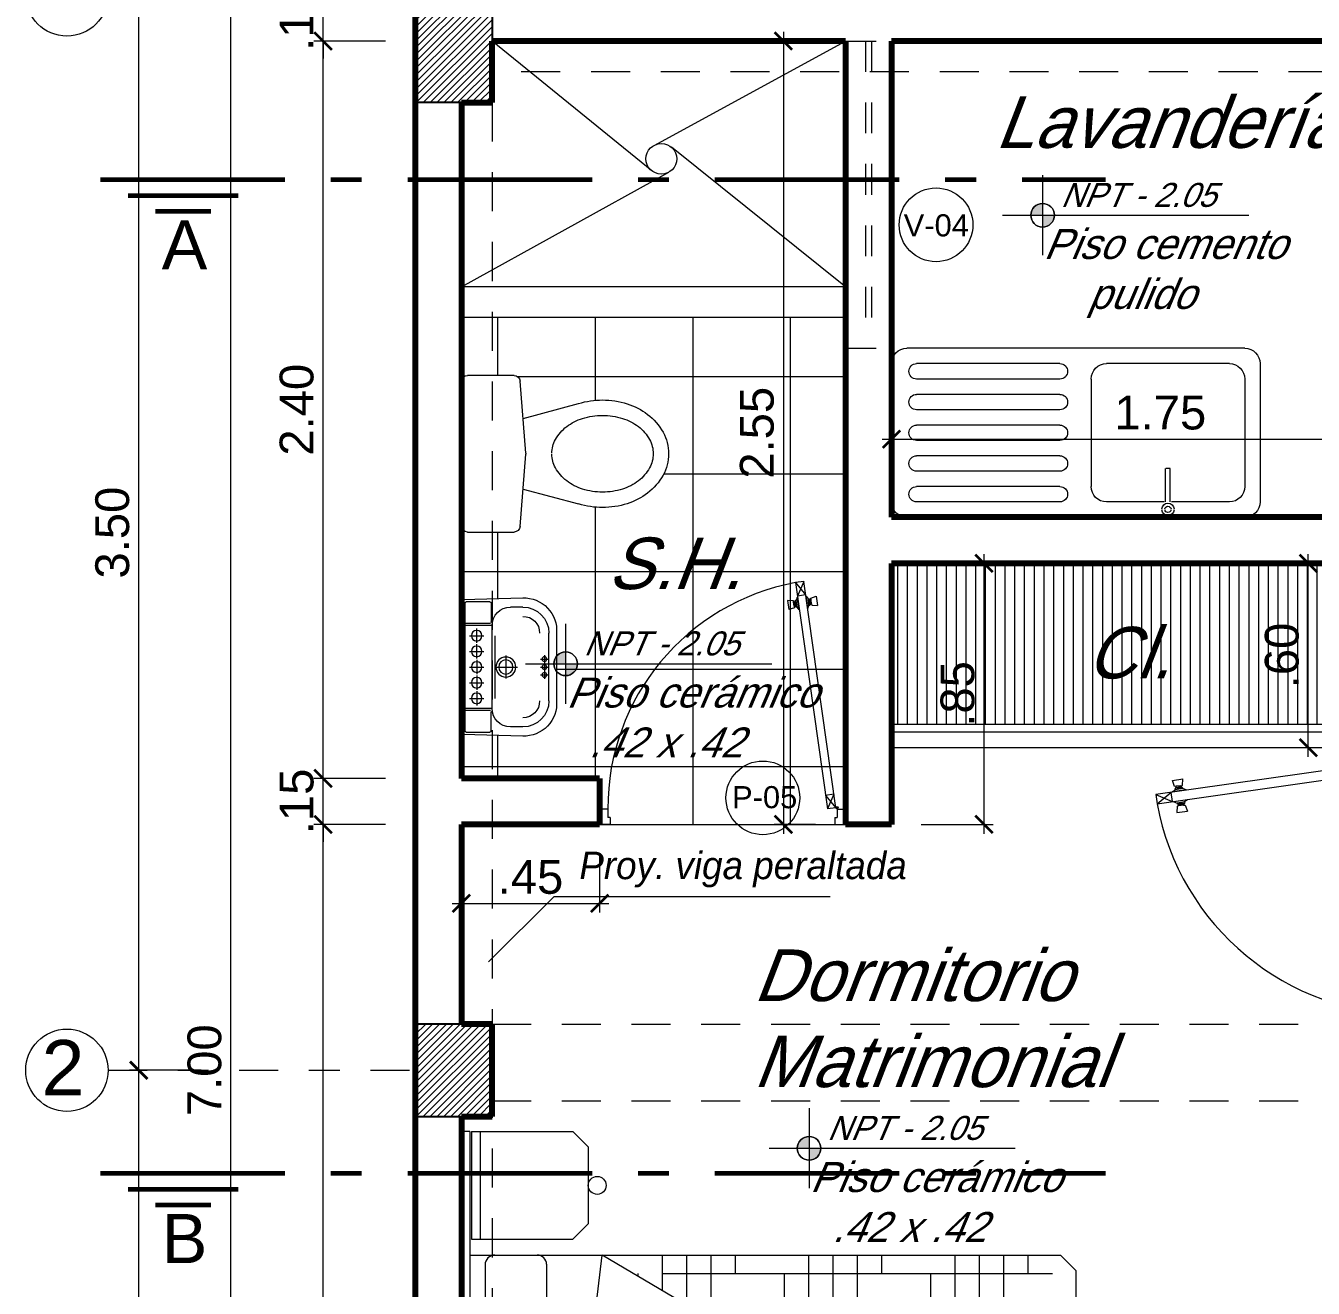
# Model space of a CAD drawing. Header units: millimetres. Extents: x 3779 to 7711, y 1445 to 3132.
# Drawn here: x 3876.235 to 3880.425, y 1483.75 to 1487.859 of the extents above; entities that cross this region are included whole.
import ezdxf

# ---------------------------------------------------------------- set-up
doc = ezdxf.new("R2010")
doc.units = ezdxf.units.MM
doc.header["$PDMODE"] = 3
for name, pattern in [('ACAD_ISO10W100', [18.5, 12, -3, 0.5, -3]), ('CENTER2', [1.125, 0.75, -0.125, 0.125, -0.125]), ('DASHDOTX2', [50.8, 25.4, -12.7, 0, -12.7]), ('HIDDEN', [9.525, 6.35, -3.175])]:
    doc.linetypes.add(name, pattern=pattern)
for name, color, linetype, lineweight in [('cotas', 7, 'Continuous', 5), ('EJES', 20, 'DASHDOTX2', 9), ('LINEA-DE-CORTE', 6, 'ACAD_ISO10W100', 60), ('MOBILIARIOS', 151, 'Continuous', 5), ('PERSONA', 7, 'Continuous', 9), ('pluma 0.0', 33, 'Continuous', 0), ('pluma 1', 1, 'Continuous', 9), ('pluma 1.5', 14, 'Continuous', 15), ('pluma 2.5', 30, 'Continuous', 25), ('pluma 8', 98, 'Continuous', 80), ('proyecciones', 32, 'HIDDEN', 9), ('PUERTAS', 33, 'Continuous', 9), ('SANITARIOS', 40, 'Continuous', 9), ('TEXTO', 7, 'Continuous', 9), ('TEXTURAS', 35, 'Continuous', 5)]:
    doc.layers.add(name, color=color, linetype=linetype, lineweight=lineweight)
doc.styles.add('nombreambiente', font='stylu.ttf', dxfattribs={"oblique": 20})
doc.styles.get("Standard").update_dxf_attribs({"font": 'arial.ttf'})
doc.styles.add('TIMES', font='arial.ttf', dxfattribs={"height": 0.11})
doc.dimstyles.new('julio', dxfattribs={"dimtxt": 0.11, "dimasz": 0.057, "dimexe": 0.03, "dimexo": 0.097, "dimgap": 0.0295, "dimtad": 1, "dimzin": 4, "dimdsep": 46, "dimtxsty": 'TIMES', "dimblk": 'ARCHTICK', "dimcen": 0, "dimdle": 0.03, "dimclrd": 256, "dimclre": 256, "dimclrt": 256, "dimadec": 0, "dimazin": 0, "dimtfac": 1, "dimtix": 1, "dimtmove": 2, "dimatfit": 2, "dimldrblk": 'ARCHTICK', "dimfxl": 1, "dimtolj": 1, "dimtzin": 0, "dimlwd": 5, "dimlwe": 5, "dimarcsym": 0})
pattern_1 = [(45, (23.639096, -57.590765), (-0.01122532015, 0.01122532015), [])]

# ---------------------------------------------------------------- blocks, each defined once
blk = doc.blocks.new('DFGDSG')
at = {"layer": 'SANITARIOS'}
for p, q in [((653.507, 206.6328), (654.607, 206.6328)), ((653.457, 206.5828), (653.457, 206.1328)), ((653.557, 206.5828), (653.957, 206.5828)), ((654.1085, 206.5828), (654.5752, 206.5828)), ((654.657, 206.5828), (654.657, 206.1328)), ((653.507, 206.5328), (653.507, 206.1828)), ((654.007, 206.5328), (654.007, 206.1828)), ((654.1085, 206.5328), (654.5752, 206.5328)), ((654.1085, 206.4828), (654.5752, 206.4828)), ((654.1085, 206.4328), (654.5752, 206.4328)), ((654.1085, 206.3828), (654.5752, 206.3828)), ((654.1085, 206.3328), (654.5752, 206.3328)), ((654.1085, 206.2828), (654.5752, 206.2828)), ((653.7493, 206.1328), (653.7494, 206.2417)), ((653.7494, 206.2417), (653.764, 206.2417)), ((653.7646, 206.1328), (653.7646, 206.2417)), ((654.1085, 206.2328), (654.5752, 206.2328)), ((654.1085, 206.1828), (654.5752, 206.1828)), ((653.557, 206.1328), (653.7451, 206.1328)), ((653.7689, 206.1328), (653.957, 206.1328)), ((654.1085, 206.1328), (654.5752, 206.1328)), ((653.507, 206.0828), (654.607, 206.0828))]:
    blk.add_line(p, q, dxfattribs=at)
for centre, radius, start, end in [((653.507, 206.5828), 0.05, 90, 180), ((654.607, 206.5828), 0.05, 360, 90), ((653.557, 206.5328), 0.05, 90, 180), ((653.957, 206.5328), 0.05, 0, 90), ((654.1085, 206.5578), 0.025, 90, 270), ((654.5752, 206.5578), 0.025, 270, 90), ((654.1085, 206.4578), 0.025, 90, 270), ((654.5752, 206.4578), 0.025, 270, 90), ((654.1085, 206.3578), 0.025, 90, 270), ((654.5752, 206.3578), 0.025, 270, 90), ((654.1085, 206.2578), 0.025, 90, 270), ((654.5752, 206.2578), 0.025, 270, 90), ((653.557, 206.1828), 0.05, 180, 270), ((653.957, 206.1828), 0.05, 270, 0), ((654.1085, 206.1578), 0.025, 90, 270), ((654.5752, 206.1578), 0.025, 270, 90), ((653.507, 206.1328), 0.05, 180, 270), ((653.757, 206.1085), 0.0201, 3.7916, 176.2084), ((653.757, 206.1085), 0.0201, 183.7916, 356.2084), ((653.757, 206.1085), 0.0101, 7.5683, 172.4317), ((653.757, 206.1085), 0.0101, 187.5683, 352.4317), ((654.607, 206.1328), 0.05, 270, 360)]:
    blk.add_arc(centre, radius, start, end, dxfattribs=at)
blk = doc.blocks.new('khjkhjk')
at = {"layer": 'SANITARIOS'}
for p, q in [((987.6691, 424.6484), (987.8206, 424.6484)), ((987.6491, 424.1584), (987.6491, 424.6284)), ((987.8405, 424.6299), (987.8589, 424.3949)), ((987.85, 424.5084), (988.0309, 424.5568)), ((987.8589, 424.3918), (987.8405, 424.1568)), ((987.85, 424.2783), (988.0309, 424.2299)), ((987.8206, 424.1384), (987.6691, 424.1384))]:
    blk.add_line(p, q, dxfattribs=at)
for centre, radius, start, end in [((987.6691, 424.6284), 0.02, 90, 180), ((987.8206, 424.6284), 0.02, 4.4846, 90), ((988.1086, 424.3013), 0.2671, 90, 106.9016), ((988.1086, 424.3013), 0.2671, 72.5782, 90), ((988.1228, 424.3465), 0.2197, 52.8533, 72.5782), ((988.1445, 424.3751), 0.1837, 28.6682, 52.8533), ((988.0727, 424.3751), 0.1337, 127.1467, 151.3318), ((988.0944, 424.3465), 0.1697, 107.4218, 127.1467), ((988.1086, 424.3013), 0.2171, 90, 107.4218), ((988.1086, 424.3013), 0.2171, 72.5782, 90), ((988.1228, 424.3465), 0.1697, 52.8533, 72.5782), ((988.1445, 424.3751), 0.1337, 28.6682, 52.8533), ((988.0393, 424.3934), 0.0958, 151.3318, 179.1537), ((988.1778, 424.3934), 0.0958, 360, 28.6682), ((988.1778, 424.3934), 0.1458, 360, 28.6682), ((987.839, 424.3934), 0.02, 355.5154, 4.4846), ((988.1778, 424.3934), 0.0958, 331.3318, 0), ((988.1778, 424.3934), 0.1458, 331.3318, 0), ((988.0393, 424.3934), 0.0958, 180.8463, 208.6682), ((988.0727, 424.4116), 0.1337, 208.6682, 232.8533), ((988.1445, 424.4116), 0.1337, 307.1467, 331.3318), ((988.1445, 424.4116), 0.1837, 307.1467, 331.3318), ((988.0944, 424.4403), 0.1697, 232.8533, 252.5782), ((988.1086, 424.4855), 0.2171, 252.5782, 270), ((988.1086, 424.4855), 0.2171, 270, 287.4218), ((988.1228, 424.4403), 0.1697, 287.4218, 307.1467), ((988.1086, 424.4855), 0.2671, 253.0984, 270), ((988.1086, 424.4855), 0.2671, 270, 287.4218), ((988.1228, 424.4403), 0.2197, 287.4218, 307.1467), ((987.6691, 424.1584), 0.02, 180, 270), ((987.8206, 424.1584), 0.02, 270, 355.5154)]:
    blk.add_arc(centre, radius, start, end, dxfattribs=at)
blk = doc.blocks.new('lavavo 3')
at = {"layer": 'SANITARIOS'}
for p, q in [((1138.5237, 375.7609), (1138.5237, 375.8379)), ((1138.9437, 375.8419), (1138.5277, 375.8419)), ((1138.5937, 375.7584), (1138.5937, 375.8419)), ((1138.6007, 375.7539), (1138.6007, 375.8419)), ((1138.8707, 375.7539), (1138.8707, 375.8419)), ((1138.8777, 375.7584), (1138.8777, 375.8419)), ((1138.9477, 375.8379), (1138.9477, 375.7609)), ((1138.5277, 375.7569), (1138.5887, 375.7569)), ((1138.5907, 375.7539), (1138.5907, 375.7549)), ((1138.8707, 375.7539), (1138.6007, 375.7539)), ((1138.8377, 375.7439), (1138.6337, 375.7439)), ((1138.8807, 375.753), (1138.8807, 375.7549)), ((1138.9437, 375.7569), (1138.8827, 375.7569)), ((1138.5407, 375.6539), (1138.5407, 375.6939)), ((1138.9307, 375.6539), (1138.9307, 375.6939)), ((1138.8457, 375.5689), (1138.6257, 375.5689))]:
    blk.add_line(p, q, dxfattribs=at)
at = {"layer": 'SANITARIOS', "color": 4, "linetype": 'CENTER2', "ltscale": 0.04}
for p, q in [((1138.6337, 375.8269), (1138.6337, 375.7809)), ((1138.6847, 375.8269), (1138.6847, 375.7809)), ((1138.7357, 375.8269), (1138.7357, 375.7809)), ((1138.7867, 375.8269), (1138.7867, 375.7809)), ((1138.8377, 375.8269), (1138.8377, 375.7809)), ((1138.6567, 375.8039), (1138.6107, 375.8039)), ((1138.7077, 375.8039), (1138.6617, 375.8039)), ((1138.7127, 375.8039), (1138.7587, 375.8039)), ((1138.7637, 375.8039), (1138.8097, 375.8039)), ((1138.8147, 375.8039), (1138.8607, 375.8039)), ((1138.6982, 375.7089), (1138.7732, 375.7089))]:
    blk.add_line(p, q, dxfattribs=at)
at = {"layer": 'SANITARIOS', "color": 4}
blk.add_line((1138.7357, 375.7464), (1138.7357, 375.6714), dxfattribs=at)
at = {"layer": 'SANITARIOS', "color": 4, "linetype": 'CENTER2', "ltscale": 0.02}
for p, q in [((1138.6972, 375.5834), (1138.7227, 375.5834)), ((1138.7099, 375.5961), (1138.7099, 375.5706)), ((1138.7229, 375.5834), (1138.7484, 375.5834)), ((1138.7357, 375.5961), (1138.7357, 375.5706)), ((1138.7487, 375.5834), (1138.7742, 375.5834)), ((1138.7614, 375.5961), (1138.7614, 375.5706))]:
    blk.add_line(p, q, dxfattribs=at)
at = {"layer": 'SANITARIOS'}
blk.add_lwpolyline([(1138.5157, 375.8489), (1138.5107, 375.6539, 0.445971), (1138.6257, 375.5439), (1138.8457, 375.5439, 0.445971), (1138.9607, 375.6539), (1138.9557, 375.8489, 0.414214), (1138.9507, 375.8539), (1138.5207, 375.8539, 0.414214)], format="xyb", close=True, dxfattribs=at)
for centre, radius in [((1138.6337, 375.8039), 0.0173), ((1138.6847, 375.8039), 0.0173), ((1138.7357, 375.8039), 0.0173), ((1138.7867, 375.8039), 0.0173), ((1138.8377, 375.8039), 0.0173), ((1138.7357, 375.7089), 0.0325), ((1138.7357, 375.7089), 0.0232), ((1138.7099, 375.5834), 0.00775), ((1138.7357, 375.5834), 0.00775), ((1138.7614, 375.5834), 0.00775)]:
    blk.add_circle(centre, radius, dxfattribs=at)
for centre, radius, start, end in [((1138.5277, 375.8379), 0.004, 90, 180), ((1138.9437, 375.8379), 0.004, 360, 90), ((1138.5277, 375.7609), 0.004, 180, 270), ((1138.6007, 375.6939), 0.06, 90, 180), ((1138.5887, 375.7549), 0.002, 0, 90), ((1138.8707, 375.6939), 0.06, 0, 90), ((1138.8827, 375.7549), 0.002, 90, 180), ((1138.9437, 375.7609), 0.004, 270, 0), ((1138.6257, 375.6539), 0.085, 180, 270), ((1138.6257, 375.6539), 0.055, 180, 270), ((1138.8457, 375.6539), 0.085, 270, 0), ((1138.8457, 375.6539), 0.055, 270, 0)]:
    blk.add_arc(centre, radius, start, end, dxfattribs=at)
blk = doc.blocks.new('eqwqewr')
at = {"layer": 'PUERTAS'}
for p, q in [((0.1178, 0.7625, 4483.175), (0.0879, 0.7582, 4483.175)), ((0.0879, 0.7582, 4483.175), (0.2051, -0.0706, 4483.175)), ((0.235, -0.0663, 4483.175), (0.1178, 0.7625, 4483.175)), ((0.1248, 0.713, 4483.175), (0.0949, 0.7087, 4483.175)), ((0.0589, 0.6934, 4483.175), (0.0637, 0.6595, 4483.175)), ((0.0799, 0.6922, 4483.175), (0.0589, 0.6934, 4483.175)), ((0.0806, 0.6868, 4483.175), (0.0799, 0.6922, 4483.175)), ((0.084, 0.6873, 4483.175), (0.0806, 0.6868, 4483.175)), ((0.0828, 0.6718, 4483.175), (0.0806, 0.6868, 4483.175)), ((0.0862, 0.6723, 4483.175), (0.0828, 0.6718, 4483.175)), ((0.0828, 0.6718, 4483.175), (0.0835, 0.6664, 4483.175)), ((0.0871, 0.6898, 4483.175), (0.0837, 0.6893, 4483.175)), ((0.084, 0.6873, 4483.175), (0.0837, 0.6893, 4483.175)), ((0.0862, 0.6723, 4483.175), (0.084, 0.6873, 4483.175)), ((0.0862, 0.6723, 4483.175), (0.0864, 0.6703, 4483.175)), ((0.0898, 0.6708, 4483.175), (0.0864, 0.6703, 4483.175)), ((0.0902, 0.693, 4483.175), (0.0868, 0.6925, 4483.175)), ((0.0871, 0.6898, 4483.175), (0.0868, 0.6925, 4483.175)), ((0.0898, 0.6708, 4483.175), (0.0871, 0.6898, 4483.175)), ((0.0898, 0.6708, 4483.175), (0.0902, 0.6681, 4483.175)), ((0.0942, 0.704, 4483.175), (0.0902, 0.693, 4483.175)), ((0.0936, 0.6685, 4483.175), (0.0902, 0.693, 4483.175)), ((0.0955, 0.7042, 4483.175), (0.0942, 0.704, 4483.175)), ((0.1005, 0.6591, 4483.175), (0.0942, 0.704, 4483.175)), ((0.0987, 0.6817, 4483.175), (0.0987, 0.6817, 4483.175)), ((0.0987, 0.6817, 4483.175), (0.0987, 0.6817, 4483.175)), ((0.1254, 0.7084, 4483.175), (0.1268, 0.7086, 4483.175)), ((0.1331, 0.6637, 4483.175), (0.1268, 0.7086, 4483.175)), ((0.1268, 0.7086, 4483.175), (0.1336, 0.6992, 4483.175)), ((0.1331, 0.6637, 4483.175), (0.1371, 0.6747, 4483.175)), ((0.1336, 0.6992, 4483.175), (0.137, 0.6996, 4483.175)), ((0.1371, 0.6747, 4483.175), (0.1336, 0.6992, 4483.175)), ((0.1374, 0.6969, 4483.175), (0.137, 0.6996, 4483.175)), ((0.1371, 0.6747, 4483.175), (0.1405, 0.6752, 4483.175)), ((0.1374, 0.6969, 4483.175), (0.1408, 0.6974, 4483.175)), ((0.1401, 0.6779, 4483.175), (0.1374, 0.6969, 4483.175)), ((0.1401, 0.6779, 4483.175), (0.1435, 0.6784, 4483.175)), ((0.1401, 0.6779, 4483.175), (0.1405, 0.6752, 4483.175)), ((0.1411, 0.6954, 4483.175), (0.1408, 0.6974, 4483.175)), ((0.1411, 0.6954, 4483.175), (0.1445, 0.6958, 4483.175)), ((0.1432, 0.6804, 4483.175), (0.1411, 0.6954, 4483.175)), ((0.1432, 0.6804, 4483.175), (0.1466, 0.6809, 4483.175)), ((0.1432, 0.6804, 4483.175), (0.1435, 0.6784, 4483.175)), ((0.1437, 0.7013, 4483.175), (0.1635, 0.7082, 4483.175)), ((0.1445, 0.6958, 4483.175), (0.1437, 0.7013, 4483.175)), ((0.1466, 0.6809, 4483.175), (0.1445, 0.6958, 4483.175)), ((0.1466, 0.6809, 4483.175), (0.1474, 0.6755, 4483.175)), ((0.1474, 0.6755, 4483.175), (0.1684, 0.6743, 4483.175)), ((0.1635, 0.7082, 4483.175), (0.1684, 0.6743, 4483.175)), ((0.0835, 0.6664, 4483.175), (0.0637, 0.6595, 4483.175)), ((0.0936, 0.6685, 4483.175), (0.0902, 0.6681, 4483.175)), ((0.1005, 0.6591, 4483.175), (0.0936, 0.6685, 4483.175)), ((0.1019, 0.6593, 4483.175), (0.1005, 0.6591, 4483.175)), ((0.1318, 0.6635, 4483.175), (0.1331, 0.6637, 4483.175)), ((0.228, -0.0168, 4483.175), (0.1981, -0.021, 4483.175)), ((-0.5995, -0.0707, 4483.175), (-0.6297, -0.0707, 4483.175)), ((-0.6297, -0.0707, 4483.175), (-0.6297, -0.1273, 4483.175)), ((-0.5995, -0.0707, 4483.175), (-0.5995, -0.1019, 4483.175)), ((0.235, -0.0663, 4483.175), (0.2051, -0.0706, 4483.175)), ((0.2401, -0.0707, 4483.175), (0.2401, -0.1019, 4483.175)), ((0.2401, -0.0707, 4483.175), (0.2703, -0.0707, 4483.175)), ((0.2401, -0.0707, 4483.175), (0.2401, -0.1019, 4483.175)), ((0.2703, -0.0707, 4483.175), (0.2703, -0.1273, 4483.175)), ((-0.5909, -0.1019, 4483.175), (-0.5995, -0.1019, 4483.175)), ((-0.5909, -0.1019, 4483.175), (-0.5909, -0.1273, 4483.175)), ((0.2315, -0.1019, 4483.175), (0.2401, -0.1019, 4483.175)), ((0.2315, -0.1019, 4483.175), (0.2315, -0.1273, 4483.175)), ((-0.5909, -0.1273, 4483.175), (-0.6297, -0.1273, 4483.175)), ((0.2315, -0.1273, 4483.175), (0.2703, -0.1273, 4483.175))]:
    blk.add_line(p, q, dxfattribs=at)
for radius in [0.00461, 0.000461]:
    blk.add_circle((0.2397, -0.0661, 4483.175), radius, dxfattribs=at)
at = {"layer": 'TEXTURAS', "linetype": 'Continuous', "extrusion": (-4.60854e-07, -6.59516e-08, 1)}
for p, q in [((0.0879, 0.7582, 4483.175), (0.1248, 0.713, 4483.175)), ((0.1178, 0.7625, 4483.175), (0.0949, 0.7087, 4483.175)), ((0.1981, -0.021, 4483.175), (0.235, -0.0663, 4483.175)), ((0.228, -0.0168, 4483.175), (0.2051, -0.0706, 4483.175))]:
    blk.add_line(p, q, dxfattribs=at)
at = {"layer": 'TEXTURAS'}
blk.add_arc((0.2406, -0.0678, 4483.175), 0.8401, 100.4752, 180.1986, dxfattribs=at)
blk = doc.blocks.new('cama plaza y media')
at = {"layer": 'pluma 0.0'}
h = blk.add_hatch(dxfattribs=at)
h.set_pattern_fill('HOUND', color=256, scale=0.05)
h.set_pattern_definition([(0, (-1398.54301, -856.4955), (0.3175, 0.079375), [1.27, -0.635]), (90, (-1398.54301, -856.4955), (-0.079375, -0.3175), [1.27, -0.635])])
h.paths.add_polyline_path([(589.6573, 323.637), (591.3299, 323.637), (591.3799, 323.687), (591.3799, 325.087), (591.3299, 325.137), (589.8463, 325.137), (589.8463, 325.1324), (590.0716, 324.9989)])
at = {"layer": 'MOBILIARIOS'}
for p, q in [((589.3799, 325.5389), (589.3799, 323.235)), ((589.4073, 325.5389), (589.3799, 325.5389)), ((589.4073, 325.5389), (589.4073, 323.235)), ((589.413, 325.5389), (589.413, 325.1889)), ((589.413, 325.5389), (589.743, 325.5389)), ((589.413, 325.5389), (589.743, 325.5389)), ((589.4408, 325.5389), (589.4408, 325.1889)), ((589.743, 325.5389), (589.793, 325.4889)), ((589.793, 325.4889), (589.793, 325.2389)), ((589.793, 325.2389), (589.743, 325.1889)), ((589.413, 325.1889), (589.743, 325.1889)), ((589.4073, 325.137), (589.8385, 325.137)), ((589.4893, 325.137), (589.6273, 325.137)), ((589.6573, 323.637), (589.8385, 325.137)), ((589.8385, 325.137), (591.3299, 325.137)), ((590.0716, 324.9989), (589.8385, 325.137)), ((591.3299, 325.137), (591.3799, 325.087)), ((589.4573, 325.105), (589.4573, 323.6668)), ((589.6573, 325.107), (589.6573, 323.667)), ((591.3799, 325.087), (591.3799, 323.687)), ((589.6573, 323.637), (590.0716, 324.9989)), ((591.3799, 323.687), (591.3299, 323.637)), ((589.4073, 323.637), (589.6573, 323.637)), ((589.4872, 323.637), (589.6273, 323.637)), ((591.3299, 323.637), (589.6573, 323.637)), ((589.413, 323.235), (589.413, 323.585)), ((589.413, 323.585), (589.743, 323.585)), ((589.4408, 323.235), (589.4408, 323.585)), ((589.793, 323.535), (589.743, 323.585)), ((589.793, 323.285), (589.793, 323.535)), ((589.743, 323.235), (589.793, 323.285)), ((589.4073, 323.235), (589.3799, 323.235)), ((589.413, 323.235), (589.743, 323.235)), ((589.413, 323.235), (589.743, 323.235))]:
    blk.add_line(p, q, dxfattribs=at)
for centre in [(589.8222, 325.3639), (589.8222, 323.41)]:
    blk.add_circle(centre, 0.0292, dxfattribs=at)
for centre, radius, start, end in [((589.4893, 325.105), 0.032, 90.0001, 180.0001), ((589.6273, 325.107), 0.03, 360, 90), ((589.4873, 323.667), 0.03, 180.3714, 269.8873), ((589.6273, 323.667), 0.03, 270, 0)]:
    blk.add_arc(centre, radius, start, end, dxfattribs=at)
blk = doc.blocks.new('iiuyu')
at = {"layer": 'pluma 1', "ltscale": 0.3}
h = blk.add_hatch(color=256, dxfattribs=at)
h.paths.add_polyline_path([(1118.6362, 393.0279, 0.414214), (1118.5977, 392.9893), (1118.6362, 392.9893)])
h.paths.add_polyline_path([(1118.6747, 392.9893), (1118.6362, 392.9893), (1118.6362, 392.9508, 0.414214)])
for p, q in [((1118.6362, 393.1195), (1118.6362, 392.8592)), ((1118.506, 392.9893), (1119.307, 392.9893))]:
    blk.add_line(p, q, dxfattribs=at)
blk.add_circle((1118.6362, 392.9893), 0.0385, dxfattribs=at)
for start, end in [(0, 180), (180, 0)]:
    blk.add_arc((1118.6362, 392.9893), 0.0385, start, end, dxfattribs=at)
blk = doc.blocks.new('_ArchTick')
at = {"color": 0, "linetype": 'ByBlock', "lineweight": 40, "const_width": 0.15}
blk.add_lwpolyline([(-0.5, -0.5), (0.5, 0.5)], dxfattribs=at)
blk = doc.blocks.new('*D223')
at = {"layer": 'cotas', "lineweight": 5, "transparency": 16777216}
for p, q in [((3877.4056, 1487.9592), (3876.8726, 1487.9592)), ((3876.9026, 1480.9292), (3876.9026, 1487.9892)), ((3877.4056, 1480.9592), (3876.8726, 1480.9592))]:
    blk.add_line(p, q, dxfattribs=at)
at = {"layer": 'Defpoints', "color": 0, "transparency": 16777216}
for p in [(3876.9026, 1487.9592), (3877.5026, 1487.9592), (3877.5026, 1480.9592)]:
    blk.add_point(p, dxfattribs=at)
at = {"layer": 'cotas', "lineweight": 5, "transparency": 16777216, "xscale": 0.057, "yscale": 0.057, "zscale": 0.057}
for p, rotation in [((3876.9026, 1487.9592), 90), ((3876.9026, 1480.9592), 270)]:
    blk.add_blockref('_ArchTick', p, dxfattribs=dict(at, rotation=rotation))
at = {"layer": 'cotas', "transparency": 16777216, "insert": (3876.8169, 1484.4592), "char_height": 0.11, "attachment_point": 5, "rotation": 90, "style": 'TIMES'}
blk.add_mtext('\\A1;7.00', dxfattribs=at)
blk = doc.blocks.new('*D142')
at = {"layer": 'cotas', "lineweight": 5, "transparency": 16777216}
for p, q in [((3877.2026, 1485.3792), (3877.2026, 1487.8392)), ((3877.4056, 1487.8092), (3877.1726, 1487.8092)), ((3877.4056, 1485.4092), (3877.1726, 1485.4092))]:
    blk.add_line(p, q, dxfattribs=at)
at = {"layer": 'Defpoints', "color": 0, "transparency": 16777216}
for p in [(3877.2026, 1487.8092), (3877.5026, 1487.8092), (3877.5026, 1485.4092)]:
    blk.add_point(p, dxfattribs=at)
at = {"layer": 'cotas', "lineweight": 5, "transparency": 16777216, "xscale": 0.057, "yscale": 0.057, "zscale": 0.057}
for p, rotation in [((3877.2026, 1487.8092), 90), ((3877.2026, 1485.4092), 270)]:
    blk.add_blockref('_ArchTick', p, dxfattribs=dict(at, rotation=rotation))
at = {"layer": 'cotas', "transparency": 16777216, "insert": (3877.1169, 1486.6092), "char_height": 0.11, "attachment_point": 5, "rotation": 90, "style": 'TIMES'}
blk.add_mtext('\\A1;2.40', dxfattribs=at)
blk = doc.blocks.new('*D143')
at = {"layer": 'cotas', "lineweight": 5, "transparency": 16777216}
for p, q in [((3877.2026, 1487.9592), (3877.2026, 1488.0162)), ((3877.4056, 1487.9592), (3877.1726, 1487.9592)), ((3877.2026, 1487.8092), (3877.2026, 1487.9592)), ((3877.4056, 1487.8092), (3877.1726, 1487.8092)), ((3877.2026, 1487.8092), (3877.2026, 1487.7522))]:
    blk.add_line(p, q, dxfattribs=at)
at = {"layer": 'Defpoints', "color": 0, "transparency": 16777216}
for p in [(3877.2026, 1487.9592), (3877.5026, 1487.9592), (3877.5026, 1487.8092)]:
    blk.add_point(p, dxfattribs=at)
at = {"layer": 'cotas', "lineweight": 5, "transparency": 16777216, "xscale": 0.057, "yscale": 0.057, "zscale": 0.057}
for p, rotation in [((3877.2026, 1487.9592), 270), ((3877.2026, 1487.8092), 90)]:
    blk.add_blockref('_ArchTick', p, dxfattribs=dict(at, rotation=rotation))
at = {"layer": 'cotas', "transparency": 16777216, "insert": (3877.1169, 1487.8842), "char_height": 0.11, "attachment_point": 5, "rotation": 90, "style": 'TIMES'}
blk.add_mtext('\\A1;.15', dxfattribs=at)
blk = doc.blocks.new('*D144')
at = {"layer": 'cotas', "lineweight": 5, "transparency": 16777216}
for p, q in [((3876.8056, 1487.9592), (3876.5726, 1487.9592)), ((3876.6026, 1484.4292), (3876.6026, 1487.9892)), ((3876.8056, 1484.4592), (3876.5726, 1484.4592))]:
    blk.add_line(p, q, dxfattribs=at)
at = {"layer": 'Defpoints', "color": 0, "transparency": 16777216}
for p in [(3876.6026, 1487.9592), (3876.9026, 1487.9592), (3876.9026, 1484.4592)]:
    blk.add_point(p, dxfattribs=at)
at = {"layer": 'cotas', "lineweight": 5, "transparency": 16777216, "xscale": 0.057, "yscale": 0.057, "zscale": 0.057}
for p, rotation in [((3876.6026, 1487.9592), 90), ((3876.6026, 1484.4592), 270)]:
    blk.add_blockref('_ArchTick', p, dxfattribs=dict(at, rotation=rotation))
at = {"layer": 'cotas', "transparency": 16777216, "insert": (3876.5169, 1486.2092), "char_height": 0.11, "attachment_point": 5, "rotation": 90, "style": 'TIMES'}
blk.add_mtext('\\A1;3.50', dxfattribs=at)
blk = doc.blocks.new('*D175')
at = {"layer": 'cotas', "lineweight": 5, "transparency": 16777216}
for p, q in [((3876.6026, 1481.7042), (3876.6026, 1484.4892)), ((3876.8056, 1484.4592), (3876.5726, 1484.4592)), ((3876.8056, 1481.7342), (3876.5726, 1481.7342))]:
    blk.add_line(p, q, dxfattribs=at)
at = {"layer": 'Defpoints', "color": 0, "transparency": 16777216}
for p in [(3876.6026, 1484.4592), (3876.9026, 1484.4592), (3876.9026, 1481.7342)]:
    blk.add_point(p, dxfattribs=at)
at = {"layer": 'cotas', "lineweight": 5, "transparency": 16777216, "xscale": 0.057, "yscale": 0.057, "zscale": 0.057}
for p, rotation in [((3876.6026, 1484.4592), 90), ((3876.6026, 1481.7342), 270)]:
    blk.add_blockref('_ArchTick', p, dxfattribs=dict(at, rotation=rotation))
at = {"layer": 'cotas', "transparency": 16777216, "insert": (3876.5169, 1483.0967), "char_height": 0.11, "attachment_point": 5, "rotation": 90, "style": 'TIMES'}
blk.add_mtext('\\A1;2.73', dxfattribs=at)
blk = doc.blocks.new('*D177')
at = {"layer": 'cotas', "lineweight": 5, "transparency": 16777216}
for p, q in [((3877.2026, 1481.6792), (3877.2026, 1485.2892)), ((3877.4056, 1485.2592), (3877.1726, 1485.2592)), ((3877.4056, 1481.7092), (3877.1726, 1481.7092))]:
    blk.add_line(p, q, dxfattribs=at)
at = {"layer": 'Defpoints', "color": 0, "transparency": 16777216}
for p in [(3877.2026, 1485.2592), (3877.5026, 1485.2592), (3877.5026, 1481.7092)]:
    blk.add_point(p, dxfattribs=at)
at = {"layer": 'cotas', "lineweight": 5, "transparency": 16777216, "xscale": 0.057, "yscale": 0.057, "zscale": 0.057}
for p, rotation in [((3877.2026, 1485.2592), 90), ((3877.2026, 1481.7092), 270)]:
    blk.add_blockref('_ArchTick', p, dxfattribs=dict(at, rotation=rotation))
at = {"layer": 'cotas', "transparency": 16777216, "insert": (3877.1169, 1483.4842), "char_height": 0.11, "attachment_point": 5, "rotation": 90, "style": 'TIMES'}
blk.add_mtext('\\A1;3.55', dxfattribs=at)
blk = doc.blocks.new('*D141')
at = {"layer": 'cotas', "lineweight": 5, "transparency": 16777216}
for p, q in [((3877.2026, 1485.4092), (3877.2026, 1485.4662)), ((3877.4056, 1485.4092), (3877.1726, 1485.4092)), ((3877.2026, 1485.2592), (3877.2026, 1485.4092)), ((3877.4056, 1485.2592), (3877.1726, 1485.2592)), ((3877.2026, 1485.2592), (3877.2026, 1485.2022))]:
    blk.add_line(p, q, dxfattribs=at)
at = {"layer": 'Defpoints', "color": 0, "transparency": 16777216}
for p in [(3877.2026, 1485.4092), (3877.5026, 1485.4092), (3877.5026, 1485.2592)]:
    blk.add_point(p, dxfattribs=at)
at = {"layer": 'cotas', "lineweight": 5, "transparency": 16777216, "xscale": 0.057, "yscale": 0.057, "zscale": 0.057}
for p, rotation in [((3877.2026, 1485.4092), 270), ((3877.2026, 1485.2592), 90)]:
    blk.add_blockref('_ArchTick', p, dxfattribs=dict(at, rotation=rotation))
at = {"layer": 'cotas', "transparency": 16777216, "insert": (3877.1169, 1485.3342), "char_height": 0.11, "attachment_point": 5, "rotation": 90, "style": 'TIMES'}
blk.add_mtext('\\A1;.15', dxfattribs=at)
blk = doc.blocks.new('*D185')
at = {"layer": 'cotas', "lineweight": 5, "transparency": 16777216}
for p, q in [((3878.7007, 1487.8392), (3878.7007, 1485.2292)), ((3878.8056, 1487.8092), (3878.6707, 1487.8092)), ((3878.8056, 1485.2592), (3878.6707, 1485.2592))]:
    blk.add_line(p, q, dxfattribs=at)
at = {"layer": 'Defpoints', "color": 0, "transparency": 16777216}
for p in [(3878.9026, 1487.8092), (3878.7007, 1485.2592), (3878.9026, 1485.2592)]:
    blk.add_point(p, dxfattribs=at)
at = {"layer": 'cotas', "lineweight": 5, "transparency": 16777216, "xscale": 0.057, "yscale": 0.057, "zscale": 0.057}
for p, rotation in [((3878.7007, 1487.8092), 90), ((3878.7007, 1485.2592), 270)]:
    blk.add_blockref('_ArchTick', p, dxfattribs=dict(at, rotation=rotation))
at = {"layer": 'cotas', "transparency": 16777216, "insert": (3878.615, 1486.5342), "char_height": 0.11, "attachment_point": 5, "rotation": 90, "style": 'TIMES'}
blk.add_mtext('\\A1;2.55', dxfattribs=at)
blk = doc.blocks.new('*D186')
at = {"layer": 'cotas', "lineweight": 5, "transparency": 16777216}
for p, q in [((3877.6526, 1485.1622), (3877.6526, 1484.9723)), ((3878.1026, 1485.1622), (3878.1026, 1484.9723)), ((3877.6226, 1485.0023), (3878.1326, 1485.0023))]:
    blk.add_line(p, q, dxfattribs=at)
at = {"layer": 'Defpoints', "color": 0, "transparency": 16777216}
for p in [(3877.6526, 1485.2592), (3878.1026, 1485.2592), (3878.1026, 1485.0023)]:
    blk.add_point(p, dxfattribs=at)
at = {"layer": 'cotas', "lineweight": 5, "transparency": 16777216, "xscale": 0.057, "yscale": 0.057, "zscale": 0.057, "rotation": 180}
blk.add_blockref('_ArchTick', (3877.6526, 1485.0023), dxfattribs=at)
at = {"layer": 'cotas', "lineweight": 5, "transparency": 16777216, "xscale": 0.057, "yscale": 0.057, "zscale": 0.057}
blk.add_blockref('_ArchTick', (3878.1026, 1485.0023), dxfattribs=at)
at = {"layer": 'cotas', "transparency": 16777216, "insert": (3877.8776, 1485.0878), "char_height": 0.11, "attachment_point": 5, "style": 'TIMES'}
blk.add_mtext('\\A1;.45', dxfattribs=at)
blk = doc.blocks.new('*D187')
at = {"layer": 'cotas', "lineweight": 5, "transparency": 16777216}
for p, q in [((3879.1496, 1486.1092), (3879.3838, 1486.1092)), ((3879.3538, 1485.2292), (3879.3538, 1486.1392)), ((3879.1496, 1485.2592), (3879.3838, 1485.2592))]:
    blk.add_line(p, q, dxfattribs=at)
at = {"layer": 'Defpoints', "color": 0, "transparency": 16777216}
for p in [(3879.0526, 1486.1092), (3879.3538, 1486.1092), (3879.0526, 1485.2592)]:
    blk.add_point(p, dxfattribs=at)
at = {"layer": 'cotas', "lineweight": 5, "transparency": 16777216, "xscale": 0.057, "yscale": 0.057, "zscale": 0.057}
for p, rotation in [((3879.3538, 1486.1092), 90), ((3879.3538, 1485.2592), 270)]:
    blk.add_blockref('_ArchTick', p, dxfattribs=dict(at, rotation=rotation))
at = {"layer": 'cotas', "transparency": 16777216, "insert": (3879.2681, 1485.6842), "char_height": 0.11, "attachment_point": 5, "rotation": 90, "style": 'TIMES'}
blk.add_mtext('\\A1;.85', dxfattribs=at)
blk = doc.blocks.new('*D188')
at = {"layer": 'cotas', "lineweight": 5, "transparency": 16777216}
for p, q in [((3879.0526, 1486.3562), (3879.0526, 1486.5435)), ((3880.8026, 1486.3562), (3880.8026, 1486.5435)), ((3879.0226, 1486.5135), (3880.8326, 1486.5135))]:
    blk.add_line(p, q, dxfattribs=at)
at = {"layer": 'Defpoints', "color": 0, "transparency": 16777216}
for p in [(3880.8026, 1486.5135), (3879.0526, 1486.2592), (3880.8026, 1486.2592)]:
    blk.add_point(p, dxfattribs=at)
at = {"layer": 'cotas', "lineweight": 5, "transparency": 16777216, "xscale": 0.057, "yscale": 0.057, "zscale": 0.057, "rotation": 180}
blk.add_blockref('_ArchTick', (3879.0526, 1486.5135), dxfattribs=at)
at = {"layer": 'cotas', "lineweight": 5, "transparency": 16777216, "xscale": 0.057, "yscale": 0.057, "zscale": 0.057}
blk.add_blockref('_ArchTick', (3880.8026, 1486.5135), dxfattribs=at)
at = {"layer": 'cotas', "transparency": 16777216, "insert": (3879.9276, 1486.5992), "char_height": 0.11, "attachment_point": 5, "style": 'TIMES'}
blk.add_mtext('\\A1;1.75', dxfattribs=at)
blk = doc.blocks.new('*D189')
at = {"layer": 'cotas', "lineweight": 5, "transparency": 16777216}
for p, q in [((3880.5556, 1486.1092), (3880.3793, 1486.1092)), ((3880.4093, 1485.4792), (3880.4093, 1486.1392)), ((3880.5556, 1485.5092), (3880.3793, 1485.5092))]:
    blk.add_line(p, q, dxfattribs=at)
at = {"layer": 'Defpoints', "color": 0, "transparency": 16777216}
for p in [(3880.4093, 1486.1092), (3880.6526, 1486.1092), (3880.6526, 1485.5092)]:
    blk.add_point(p, dxfattribs=at)
at = {"layer": 'cotas', "lineweight": 5, "transparency": 16777216, "xscale": 0.057, "yscale": 0.057, "zscale": 0.057}
for p, rotation in [((3880.4093, 1486.1092), 90), ((3880.4093, 1485.5092), 270)]:
    blk.add_blockref('_ArchTick', p, dxfattribs=dict(at, rotation=rotation))
at = {"layer": 'cotas', "transparency": 16777216, "insert": (3880.3236, 1485.8092), "char_height": 0.11, "attachment_point": 5, "rotation": 90, "style": 'TIMES'}
blk.add_mtext('\\A1;.60', dxfattribs=at)

msp = doc.modelspace()

# ---------------------------------------------------------------- hatches: boundary and pattern name
at = {"layer": 'TEXTURAS'}
h = msp.add_hatch(dxfattribs=at)
h.set_pattern_fill('LINE', color=256, scale=0.005, angle=45)
h.set_pattern_definition(pattern_1)
h.paths.add_polyline_path([(3877.7526, 1487.8092), (3877.7526, 1487.9592), (3877.5026, 1487.9592), (3877.5026, 1487.6092), (3877.7526, 1487.6092)])
h = msp.add_hatch(dxfattribs=at)
h.set_pattern_fill('NET', color=256, scale=0.1)
h.set_pattern_definition([(0, (23.6391, -46.80767), (0, 0.3175), []), (90, (23.6391, -46.80767), (-0.3175, 2e-17), [])])
h.paths.add_polyline_path([(3878.9026, 1486.9092), (3877.6526, 1486.9092), (3877.6526, 1486.7009, -0.414214), (3877.6726, 1486.7209), (3877.8241, 1486.7209, -0.39147), (3877.844, 1486.7025), (3877.8535, 1486.581), (3878.0344, 1486.6294, -0.073881), (3878.1121, 1486.6409, -0.076164), (3878.192, 1486.6287, -0.086279), (3878.2589, 1486.5942, -0.105921), (3878.3092, 1486.5358, -0.125745), (3878.3271, 1486.4659, -0.125745), (3878.3092, 1486.396, -0.105921), (3878.2589, 1486.3377, -0.086279), (3878.192, 1486.3032, -0.076164), (3878.1121, 1486.2909, -0.073881), (3878.0344, 1486.3025), (3877.8535, 1486.3509), (3877.844, 1486.2294, -0.39147), (3877.8241, 1486.2109), (3877.6726, 1486.2109, -0.414214), (3877.6526, 1486.2309), (3877.6526, 1485.9867, -0.399275), (3877.6573, 1485.9917), (3877.8526, 1485.9967, -0.445971), (3877.9626, 1485.8817), (3877.9626, 1485.6617, -0.442532), (3877.8538, 1485.5467), (3877.6526, 1485.5519), (3877.6526, 1485.4092), (3878.1026, 1485.4092), (3878.1026, 1485.2592), (3878.9026, 1485.2592)])
h = msp.add_hatch(dxfattribs=at)
h.set_pattern_fill('LINE', color=256, scale=0.01, angle=90)
h.set_pattern_definition([(90, (23.639096, -46.807674), (-0.03175, 2e-18), [])])
h.paths.add_polyline_path([(3880.6526, 1485.5842), (3880.6526, 1486.1092), (3879.0526, 1486.1092), (3879.0526, 1485.5842)])
h = msp.add_hatch(dxfattribs=at)
h.set_pattern_fill('LINE', color=256, scale=0.005, angle=45)
h.set_pattern_definition(pattern_1)
h.paths.add_polyline_path([(3877.7526, 1484.6092), (3877.5026, 1484.6092), (3877.5026, 1484.3092), (3877.7526, 1484.3092)])

# ---------------------------------------------------------------- linework, layer by layer
at = {"layer": 'EJES', "ltscale": 0.005}
msp.add_line((3876.5026, 1484.4592), (3877.5026, 1484.4592), dxfattribs=at)
at = {"layer": 'LINEA-DE-CORTE', "ltscale": 0.05}
for p, q in [((3876.4779, 1487.3587), (3879.7496, 1487.3587)), ((3876.5676, 1487.3069), (3876.9265, 1487.3069)), ((3876.6573, 1487.2551), (3876.8367, 1487.2551)), ((3876.4779, 1484.1243), (3879.7496, 1484.1243)), ((3876.5676, 1484.0725), (3876.9265, 1484.0725)), ((3876.6573, 1484.0207), (3876.8367, 1484.0207))]:
    msp.add_line(p, q, dxfattribs=at)
at = {"layer": 'pluma 0.0'}
for p, q in [((3878.2721, 1487.3871), (3877.7526, 1487.8092)), ((3878.2797, 1487.4698), (3878.9026, 1487.8092)), ((3878.9026, 1487.0092), (3878.3366, 1487.4634)), ((3877.6526, 1487.0092), (3878.3278, 1487.3821))]:
    msp.add_line(p, q, dxfattribs=at)
msp.add_circle((3878.3036, 1487.4259), 0.05, dxfattribs=at)
at = {"layer": 'pluma 1'}
for p, q in [((3880.6526, 1485.5842), (3879.0526, 1485.5842)), ((3880.6526, 1485.5592), (3879.0526, 1485.5592)), ((3880.6526, 1485.5092), (3879.0526, 1485.5092))]:
    msp.add_line(p, q, dxfattribs=at)
for centre, radius in [((3876.3687, 1487.9592), 0.1339), ((3879.1976, 1487.211), 0.12), ((3878.634, 1485.3458), 0.12), ((3876.3687, 1484.4592), 0.1339)]:
    msp.add_circle(centre, radius, dxfattribs=at)
at = {"layer": 'pluma 1.5'}
for p, q in [((3878.9026, 1487.0092), (3877.6526, 1487.0092)), ((3878.9026, 1486.9092), (3877.6526, 1486.9092)), ((3880.6526, 1485.5092), (3879.0526, 1485.5092))]:
    msp.add_line(p, q, dxfattribs=at)
at = {"layer": 'pluma 2.5'}
for points in [[(3877.7526, 1487.6092), (3877.5026, 1487.6092), (3877.5026, 1487.9592), (3877.7526, 1487.9592)], [(3877.5026, 1484.3092), (3877.7526, 1484.3092), (3877.7526, 1484.6092), (3877.5026, 1484.6092)]]:
    msp.add_lwpolyline(points, close=True, dxfattribs=at)
at = {"layer": 'pluma 8'}
for p, q in [((3877.5026, 1487.9592), (3877.5026, 1481.5592)), ((3878.9026, 1487.8092), (3877.7526, 1487.8092)), ((3877.7526, 1487.6092), (3877.7526, 1487.8092)), ((3878.9026, 1487.8092), (3878.9026, 1485.2592)), ((3880.5526, 1487.8092), (3879.0526, 1487.8092)), ((3879.0526, 1487.8092), (3879.0526, 1486.2592)), ((3877.6526, 1487.6092), (3877.6526, 1485.4092)), ((3877.6526, 1487.6092), (3877.7526, 1487.6092)), ((3880.8026, 1486.2592), (3879.0526, 1486.2592)), ((3880.6526, 1486.1092), (3879.0526, 1486.1092)), ((3879.0526, 1486.1092), (3879.0526, 1485.2592)), ((3878.1026, 1485.4092), (3877.6526, 1485.4092)), ((3878.1026, 1485.4092), (3878.1026, 1485.2592)), ((3877.6526, 1485.2592), (3877.6526, 1484.6092)), ((3878.1026, 1485.2592), (3877.6526, 1485.2592)), ((3879.0526, 1485.2592), (3878.9026, 1485.2592)), ((3877.7526, 1484.6092), (3877.6526, 1484.6092)), ((3877.7526, 1484.3092), (3877.7526, 1484.6092)), ((3877.6526, 1484.3092), (3877.6526, 1481.9092)), ((3877.6526, 1484.3092), (3877.7526, 1484.3092))]:
    msp.add_line(p, q, dxfattribs=at)
at = {"layer": 'proyecciones', "linetype": 'HIDDEN', "ltscale": 0.01}
for p, q in [((3878.9026, 1487.8092), (3879.0526, 1487.8092)), ((3878.9676, 1487.8092), (3878.9676, 1486.8092)), ((3878.9876, 1487.8092), (3878.9876, 1486.8092)), ((3878.9026, 1486.8092), (3879.0526, 1486.8092))]:
    msp.add_line(p, q, dxfattribs=at)
at = {"layer": 'proyecciones', "linetype": 'HIDDEN', "ltscale": 0.02}
for p, q in [((3892.5026, 1487.7092), (3877.7526, 1487.7092)), ((3877.7526, 1487.6092), (3877.7526, 1481.9092)), ((3877.7526, 1484.6092), (3891.6526, 1484.6092)), ((3877.7526, 1484.3592), (3891.6526, 1484.3592))]:
    msp.add_line(p, q, dxfattribs=at)
at = {"layer": 'TEXTURAS'}
msp.add_line((3878.1026, 1485.2592), (3878.9026, 1485.2592), dxfattribs=at)
msp.add_lwpolyline([(3878.8535, 1485.0238), (3877.9535, 1485.0238), (3877.7414, 1484.8117)], dxfattribs=at)

# ---------------------------------------------------------------- block references
at = {"layer": 'MOBILIARIOS', "linetype": 'Continuous', "xscale": -1, "rotation": 90}
msp.add_blockref('lavavo 3', (4253.5064, 2624.5074), dxfattribs=at)
at = {"layer": 'MOBILIARIOS'}
msp.add_blockref('cama plaza y media', (3288.2726, 1158.7205), dxfattribs=at)
at = {"layer": 'pluma 1', "linetype": 'Continuous'}
for p in [(2760.9083, 1094.2529), (2759.3558, 1092.793), (2760.1482, 1091.2158)]:
    msp.add_blockref('iiuyu', p, dxfattribs=at)
at = {"layer": 'PUERTAS', "xscale": 0.888888888888552, "yscale": 0.888888888888552, "zscale": 0.888888888888552}
msp.add_blockref('eqwqewr', (3878.6623, 1485.3724, -3985.0444), dxfattribs=at)
at = {"layer": 'PUERTAS', "rotation": 90.00000000000001}
msp.add_blockref('eqwqewr', (3880.6752, 1485.2389, -4483.175), dxfattribs=at)
at = {"layer": 'SANITARIOS', "xscale": -1}
msp.add_blockref('DFGDSG', (4533.7095, 1280.1764), dxfattribs=at)
at = {"layer": 'SANITARIOS', "linetype": 'Continuous', "xscale": -1, "rotation": 180}
msp.add_blockref('khjkhjk', (2890.0035, 1910.8593), dxfattribs=at)

# ---------------------------------------------------------------- texts
at = {"char_height": 0.16, "width": 1.3216, "attachment_point": 1}
for s, insert in [('{\\fArial|b0|i0|c0|p34;A}', (3876.6769, 1487.2257)), ('B', (3876.6769, 1483.9913))]:
    msp.add_mtext(s, dxfattribs=dict(at, insert=insert))
at = {"layer": 'PERSONA', "linetype": 'Continuous', "char_height": 0.072, "width": 1.154549, "attachment_point": 1}
for s, insert in [('V-04', (3879.0923, 1487.2454)), ('P-05', (3878.5336, 1485.3841))]:
    msp.add_mtext(s, dxfattribs=dict(at, insert=insert))
at = {"layer": 'TEXTO', "attachment_point": 1, "style": 'nombreambiente'}
for s, insert, char_height, width in [('{\\Q21;Lavandería}', (3879.3886, 1487.6295), 0.168, 1.67738), ('{\\Q23;NPT - 2.05}', (3879.6028, 1487.3475), 0.078, 0.949042), ('{\\Q23; Piso cemento\\P     pulido \\P   }', (3879.5104, 1487.1974), 0.0975, 1.186302), ('{\\Q21;S.H.}', (3878.126, 1486.1932), 0.168, 1.67738), ('{\\Q21;Cl.}', (3879.6851, 1485.9024), 0.168, 1.67738), ('{\\Q23;NPT - 2.05}', (3878.0504, 1485.8876), 0.078, 0.949042), ('{\\Q23; Piso cerámico    \\P   .42 x .42\\P   }', (3877.9579, 1485.7374), 0.0975, 1.795972), ('{\\Q21;Dormitorio Matrimonial}', (3878.6011, 1484.8523), 0.168, 1.67738), ('{\\Q23;NPT - 2.05}', (3878.8427, 1484.3105), 0.078, 0.949042), ('{\\Q23; Piso cerámico    \\P   .42 x .42\\P   }', (3878.7503, 1484.1603), 0.0975, 1.795972)]:
    msp.add_mtext(s, dxfattribs=dict(at, insert=insert, char_height=char_height, width=width))
at = {"layer": 'TEXTO', "insert": (3878.0367, 1485.1708), "char_height": 0.0896, "width": 2.293656, "attachment_point": 1}
msp.add_mtext('{\\fStylus BT|b0|i1|c0|p34;\\C7;Proy. viga peraltada}', dxfattribs=at)
at = {"layer": 'TEXTO', "color": 5, "insert": (3876.2862, 1484.5574), "char_height": 0.18, "width": 2.597734, "attachment_point": 1}
msp.add_mtext('{\\C7;2}', dxfattribs=at)

# ---------------------------------------------------------------- dimensions: what is measured, and where the dimension line sits
at = {"layer": 'cotas'}
for base, p1, p2, picture, middle in [((3877.2026, 1487.9592), (3877.5026, 1487.8092), (3877.5026, 1487.9592), '*D143', (3877.1169, 1487.8842)), ((3876.6026, 1487.9592), (3876.9026, 1484.4592), (3876.9026, 1487.9592), '*D144', (3876.5169, 1486.2092)), ((3877.2026, 1487.8092), (3877.5026, 1485.4092), (3877.5026, 1487.8092), '*D142', (3877.1169, 1486.6092)), ((3878.7007, 1485.2592), (3878.9026, 1487.8092), (3878.9026, 1485.2592), '*D185', (3878.615, 1486.5342)), ((3879.3538, 1486.1092), (3879.0526, 1485.2592), (3879.0526, 1486.1092), '*D187', (3879.2681, 1485.6842)), ((3880.4093, 1486.1092), (3880.6526, 1485.5092), (3880.6526, 1486.1092), '*D189', (3880.3236, 1485.8092)), ((3877.2026, 1485.4092), (3877.5026, 1485.2592), (3877.5026, 1485.4092), '*D141', (3877.1169, 1485.3342)), ((3877.2026, 1485.2592), (3877.5026, 1481.7092), (3877.5026, 1485.2592), '*D177', (3877.1169, 1483.4842)), ((3876.6025519124, 1484.4592296829), (3876.9025519124, 1481.7342296829), (3876.9025519124, 1484.4592296829), '*D175', (3876.5168513667, 1483.0967296829))]:
    dim = msp.add_linear_dim(base=base, p1=p1, p2=p2, angle=90, dimstyle='julio', dxfattribs=at)
    dim.commit()
    dim.dimension.update_dxf_attribs({"geometry": picture, "text_midpoint": middle})
dim = msp.add_aligned_dim(p1=(3877.5026, 1480.9592), p2=(3877.5026, 1487.9592), distance=0.6, dimstyle='julio', dxfattribs=at)
dim.commit()
dim.dimension.update_dxf_attribs({"geometry": '*D223', "text_midpoint": (3876.8169, 1484.4592)})
for base, p1, p2, picture, middle in [((3880.8026, 1486.5135), (3879.0526, 1486.2592), (3880.8026, 1486.2592), '*D188', (3879.9276, 1486.5992)), ((3878.1026, 1485.0023), (3877.6526, 1485.2592), (3878.1026, 1485.2592), '*D186', (3877.8776, 1485.0878))]:
    dim = msp.add_linear_dim(base=base, p1=p1, p2=p2, dimstyle='julio', dxfattribs=at)
    dim.commit()
    dim.dimension.update_dxf_attribs({"geometry": picture, "text_midpoint": middle})

doc.saveas('drawing.dxf')
